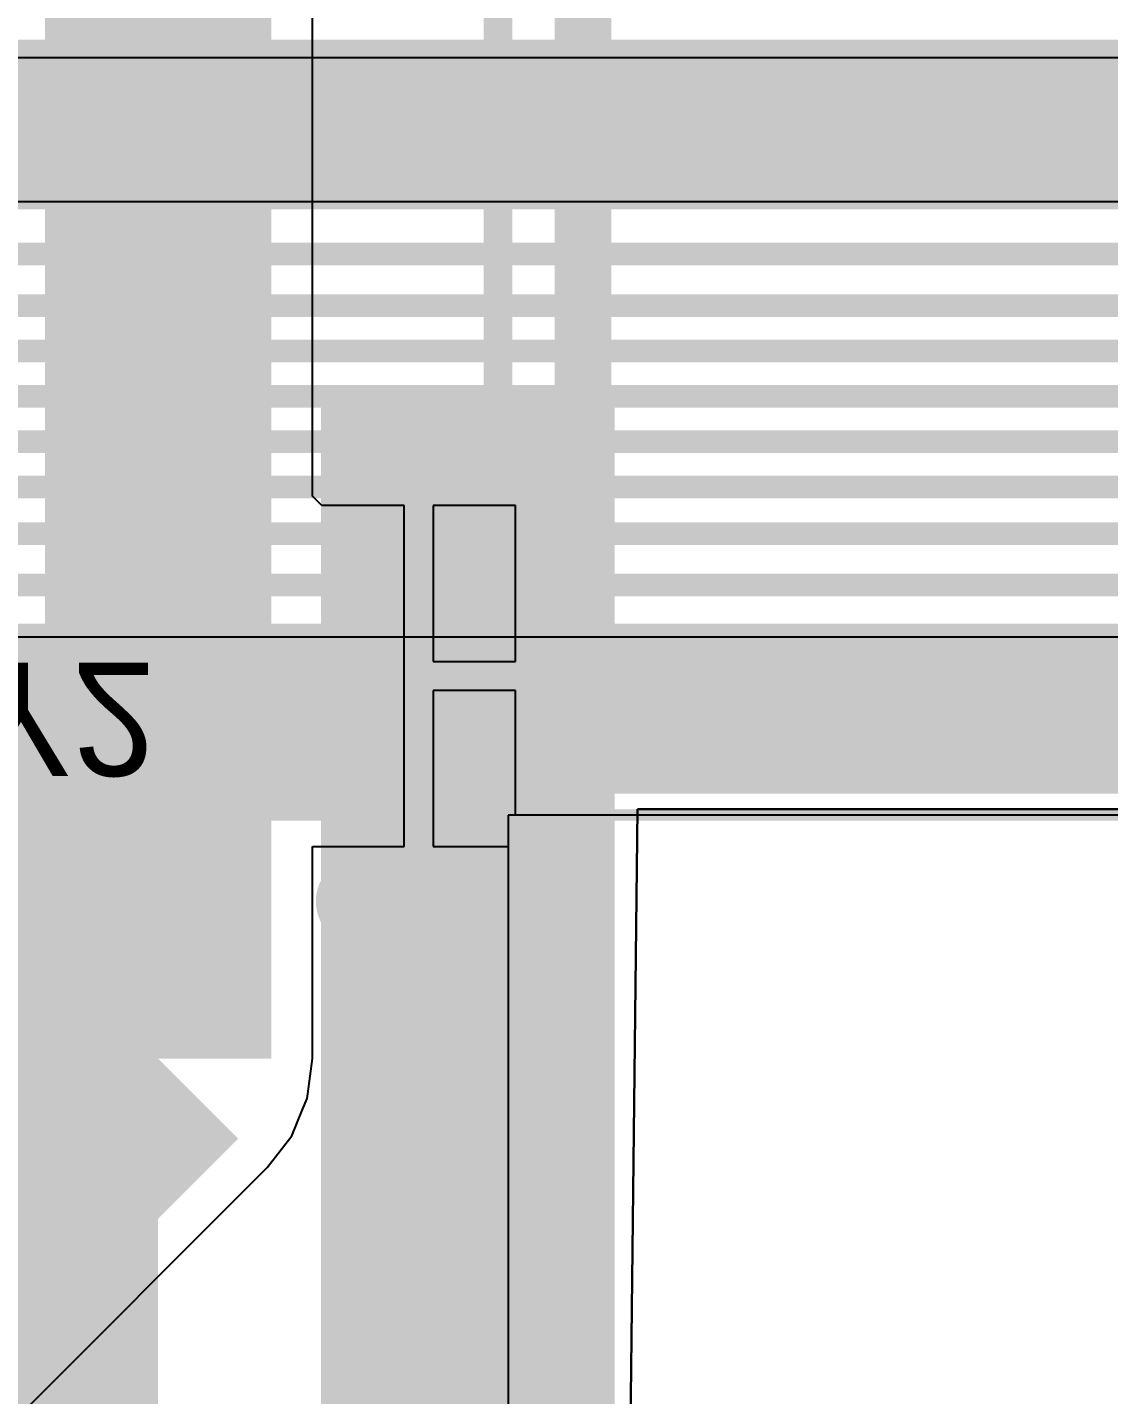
# Model space of a CAD drawing. Extents: x 81 to 196, y 150 to 213.
# Drawn here: x 112.07 to 121.62, y 167.49 to 179.56 of the extents above; entities that cross this region are included whole.
import ezdxf

# ---------------------------------------------------------------- set-up
doc = ezdxf.new("R2010")
doc.units = 0
doc.header["$MEASUREMENT"] = 0
for name, color, linetype in [('BOTTOMLAYER', 5, 'CONTINUOUS'), ('BOTTOMOVERLAY', 54, 'CONTINUOUS'), ('BOTTOMPASTE', 16, 'CONTINUOUS'), ('BOTTOMSOLDER', 6, 'CONTINUOUS'), ('MULTILAYER', 9, 'CONTINUOUS'), ('TOPLAYER', 1, 'CONTINUOUS')]:
    doc.layers.add(name, color=color, linetype=linetype)

msp = doc.modelspace()

# ---------------------------------------------------------------- linework, layer by layer
at = {"layer": 'BOTTOMLAYER'}
for p, q in [((114.58862, 175.424546), (114.58862, 180.7902)), ((114.672974, 175.340193), (114.58862, 175.424546)), ((115.399967, 175.340193), (114.672971, 175.340193)), ((114.672971, 175.340193), (114.672971, 175.340193)), ((114.672971, 175.340193), (114.672974, 175.340193)), ((115.399967, 172.332172), (115.399967, 175.340193)), ((116.380966, 175.340193), (115.653967, 175.340193)), ((115.653967, 175.340193), (115.653967, 173.963183)), ((116.380966, 173.963183), (116.380966, 175.340193)), ((115.653967, 173.963183), (116.380966, 173.963183)), ((116.380966, 173.709183), (115.653967, 173.709183)), ((115.653967, 173.709183), (115.653967, 172.332172)), ((116.380966, 172.608626), (116.380966, 173.709183)), ((116.316374, 172.608626), (116.316374, 149.901026)), ((171.637574, 172.608626), (116.316374, 172.608626)), ((147.17522, 172.608626), (116.380966, 172.608626)), ((114.58862, 170.459024), (114.58862, 172.33217)), ((114.58862, 172.33217), (114.672971, 172.33217)), ((114.672971, 172.33217), (114.672971, 172.332172)), ((114.672971, 172.332172), (115.399967, 172.332172)), ((115.653967, 172.332172), (116.316374, 172.332172)), ((116.316374, 172.332172), (116.316374, 167.135556)), ((114.54762, 170.147602), (114.58862, 170.459024)), ((114.50238, 170.010417), (114.542222, 170.106602)), ((114.542222, 170.106602), (114.54762, 170.147602)), ((114.406195, 169.7782), (114.50238, 170.010417)), ((114.283754, 169.618632), (114.406195, 169.7782)), ((114.189802, 169.496191), (114.283754, 169.618632)), ((111.847231, 167.153623), (114.189802, 169.496191))]:
    msp.add_line(p, q, dxfattribs=at)
at = {"layer": 'BOTTOMLAYER', "const_width": 2.000001}
for points in [[(113.226972, 170.459024), (113.226972, 181.236244)], [(110.626774, 167.858826), (113.226972, 170.459024)]]:
    msp.add_lwpolyline(points, dxfattribs=at)
at = {"layer": 'BOTTOMLAYER', "const_width": 0.299999}
for points in [[(116.214774, 173.449226, 1), (116.214774, 173.749226, 1)], [(115.630574, 172.534826, 1), (115.630574, 172.834826, 1)], [(116.697374, 172.026826, 1), (116.697374, 172.326826, 1)], [(115.020974, 171.696626, 1), (115.020974, 171.996626, 1)], [(115.960774, 171.061626, 1), (115.960774, 171.361626, 1)], [(116.621174, 170.350426, 1), (116.621174, 170.650426, 1)], [(115.503574, 170.299626, 1), (115.503574, 170.599626, 1)], [(116.214774, 169.436026, 1), (116.214774, 169.736026, 1)], [(115.351174, 168.648626, 1), (115.351174, 168.948626, 1)], [(116.214774, 168.521626, 1), (116.214774, 168.821626, 1)], [(116.798974, 167.886626, 1), (116.798974, 168.186626, 1)], [(115.859174, 167.658026, 1), (115.859174, 167.958026, 1)]]:
    msp.add_lwpolyline(points, format="xyb", close=True, dxfattribs=at)
at = {"layer": 'BOTTOMLAYER'}
for points in [[(117.256174, 167.401626), (117.256174, 176.240826), (114.665374, 167.401626), (114.665374, 176.240826)], [(116.126966, 175.086193), (114.926969, 175.086193), (116.126966, 172.586172), (114.926969, 172.586172)]]:
    msp.add_solid(points, dxfattribs=at)
at = {"layer": 'BOTTOMOVERLAY'}
for points, const_width in [([(116.976774, 150.078826), (116.976774, 188.178826)], 0.499999), ([(116.226991, 175.094295), (116.226991, 181.736243)], 0.254), ([(114.701315, 172.736236), (109.752963, 172.736236)], 0.254), ([(171.509075, 172.608626), (103.688076, 172.608626)], 0.1), ([(175.469974, 172.608626), (103.714974, 172.608626)], 0.1)]:
    msp.add_lwpolyline(points, dxfattribs=dict(at, const_width=const_width))
at = {"layer": 'BOTTOMPASTE'}
msp.add_solid([(116.126966, 175.086193), (114.926969, 175.086193), (116.126966, 172.586172), (114.926969, 172.586172)], dxfattribs=at)
at = {"layer": 'BOTTOMSOLDER', "const_width": 0.401599}
for points in [[(114.995574, 178.453026, 1), (114.995574, 178.854626, 1)], [(116.189374, 178.503826, 1), (116.189374, 178.905426, 1)], [(118.729374, 178.453026, 1), (118.729374, 178.854626, 1)], [(120.659774, 178.427626, 1), (120.659774, 178.829226, 1)], [(116.214774, 173.398426, 1), (116.214774, 173.800026, 1)], [(120.354974, 173.296826, 1), (120.354974, 173.698426, 1)], [(117.535574, 173.169826, 1), (117.535574, 173.571426, 1)], [(115.630574, 172.484026, 1), (115.630574, 172.885626, 1)], [(116.697374, 171.976026, 1), (116.697374, 172.377626, 1)], [(115.020974, 171.645826, 1), (115.020974, 172.047426, 1)], [(115.960774, 171.010826, 1), (115.960774, 171.412426, 1)], [(115.503574, 170.248826, 1), (115.503574, 170.650426, 1)], [(116.621174, 170.299626, 1), (116.621174, 170.701226, 1)], [(116.214774, 169.385226, 1), (116.214774, 169.786826, 1)], [(115.351174, 168.597826, 1), (115.351174, 168.999426, 1)], [(116.214774, 168.470826, 1), (116.214774, 168.872426, 1)], [(116.798974, 167.835826, 1), (116.798974, 168.237426, 1)], [(115.859174, 167.607226, 1), (115.859174, 168.008826, 1)]]:
    msp.add_lwpolyline(points, format="xyb", close=True, dxfattribs=at)
at = {"layer": 'BOTTOMSOLDER'}
msp.add_solid([(116.228566, 175.187793), (114.825369, 175.187793), (116.228566, 172.484572), (114.825369, 172.484572)], dxfattribs=at)
at = {"layer": 'MULTILAYER', "const_width": 0.299999}
for points in [[(116.214774, 173.449226, 1), (116.214774, 173.749226, 1)], [(115.630574, 172.534826, 1), (115.630574, 172.834826, 1)]]:
    msp.add_lwpolyline(points, format="xyb", close=True, dxfattribs=at)
at = {"layer": 'TOPLAYER'}
for p, q in [((104.954776, 179.294828), (176.625613, 179.294828)), ((175.447574, 178.020441), (104.746222, 178.020441)), ((102.923691, 174.181811), (171.752326, 174.181811)), ((117.205374, 149.901026), (117.459374, 172.659426)), ((117.459374, 172.659426), (117.288447, 157.344483)), ((117.459374, 172.659426), (172.018574, 172.684826)), ((172.016959, 172.684826), (117.459374, 172.659426))]:
    msp.add_line(p, q, dxfattribs=at)
for points, const_width in [([(137.957174, 178.704626), (105.368974, 178.704626)], 1.5), ([(175.447574, 177.561626), (104.556174, 177.561626)], 0.2), ([(174.888977, 177.104223), (104.251577, 177.104223)], 0.2), ([(174.450776, 176.704224), (103.914976, 176.704224)], 0.2), ([(173.910976, 176.304224), (103.617542, 176.304224)], 0.2), ([(173.396575, 175.904225), (103.451858, 175.904225)], 0.2), ([(172.958374, 175.504226), (103.286174, 175.504226)], 0.2), ([(172.380575, 175.091425), (103.038575, 175.091425)], 0.2), ([(171.942374, 174.640626), (102.923691, 174.640626)], 0.2), ([(171.408974, 173.548426), (104.200574, 173.548426)], 1.5), ([(112.226974, 160.518226), (112.226974, 173.243626)], 2.000001)]:
    msp.add_lwpolyline(points, dxfattribs=dict(at, const_width=const_width))
for points, const_width in [([(116.189374, 178.554626, 1), (116.189374, 178.854626, 1)], 0.299999), ([(114.995574, 178.503826, 1), (114.995574, 178.803826, 1)], 0.299999), ([(118.729374, 178.503826, 1), (118.729374, 178.803826, 1)], 0.299999), ([(120.659774, 178.478426, 1), (120.659774, 178.778426, 1)], 0.299999), ([(114.632057, 173.173425, 1), (114.632057, 173.923427, 1)], 0.749999), ([(114.632057, 173.173425, 1), (114.632057, 173.923427, 1)], 0.749999), ([(114.632057, 173.173425, 1), (114.632057, 173.923427, 1)], 0.749999), ([(114.632057, 173.173425, 1), (114.632057, 173.923427, 1)], 0.749999), ([(114.632057, 173.173425, 1), (114.632057, 173.923427, 1)], 0.749999), ([(114.632057, 173.173425, 1), (114.632057, 173.923427, 1)], 0.749999), ([(116.629091, 173.173425, 1), (116.629091, 173.923427, 1)], 0.749999), ([(116.629091, 173.173425, 1), (116.629091, 173.923427, 1)], 0.749999), ([(116.629091, 173.173425, 1), (116.629091, 173.923427, 1)], 0.749999), ([(116.629091, 173.173425, 1), (116.629091, 173.923427, 1)], 0.749999), ([(116.629091, 173.173425, 1), (116.629091, 173.923427, 1)], 0.749999), ([(116.629091, 173.173425, 1), (116.629091, 173.923427, 1)], 0.749999), ([(116.214774, 173.449226, 1), (116.214774, 173.749226, 1)], 0.299999), ([(115.312376, 172.628024, 1), (115.312376, 173.378025, 1)], 0.749999), ([(115.312376, 172.628024, 1), (115.312376, 173.378025, 1)], 0.749999), ([(115.312376, 172.628024, 1), (115.312376, 173.378025, 1)], 0.749999), ([(115.312376, 172.628024, 1), (115.312376, 173.378025, 1)], 0.749999), ([(115.312376, 172.628024, 1), (115.312376, 173.378025, 1)], 0.749999), ([(115.312376, 172.628024, 1), (115.312376, 173.378025, 1)], 0.749999), ([(115.948773, 172.628024, 1), (115.948773, 173.378025, 1)], 0.749999), ([(115.948773, 172.628024, 1), (115.948773, 173.378025, 1)], 0.749999), ([(115.948773, 172.628024, 1), (115.948773, 173.378025, 1)], 0.749999), ([(115.948773, 172.628024, 1), (115.948773, 173.378025, 1)], 0.749999), ([(115.948773, 172.628024, 1), (115.948773, 173.378025, 1)], 0.749999), ([(115.948773, 172.628024, 1), (115.948773, 173.378025, 1)], 0.749999), ([(120.354974, 173.347626, 1), (120.354974, 173.647626, 1)], 0.299999), ([(117.535574, 173.220626, 1), (117.535574, 173.520626, 1)], 0.299999), ([(115.630574, 172.534826, 1), (115.630574, 172.834826, 1)], 0.299999)]:
    msp.add_lwpolyline(points, format="xyb", close=True, dxfattribs=dict(at, const_width=const_width))
at = {"layer": 'TOPLAYER', "const_width": 1.5}
for points in [[(114.632057, 173.548426, -0.198912), (115.948773, 173.003024)], [(114.632057, 173.548426, -0.198912), (115.948773, 173.003024)], [(114.632057, 173.548426, -0.198912), (115.948773, 173.003024)], [(114.632057, 173.548426, -0.198912), (115.948773, 173.003024)], [(114.632057, 173.548426, -0.198912), (115.948773, 173.003024)], [(114.632057, 173.548426, -0.198912), (115.948773, 173.003024)], [(115.312376, 173.003024, -0.198912), (116.629091, 173.548426)], [(115.312376, 173.003024, -0.198912), (116.629091, 173.548426)], [(115.312376, 173.003024, -0.198912), (116.629091, 173.548426)], [(115.312376, 173.003024, -0.198912), (116.629091, 173.548426)], [(115.312376, 173.003024, -0.198912), (116.629091, 173.548426)], [(115.312376, 173.003024, -0.198912), (116.629091, 173.548426)]]:
    msp.add_lwpolyline(points, format="xyb", dxfattribs=at)

# ---------------------------------------------------------------- texts
at = {"layer": 'BOTTOMOVERLAY', "text_generation_flag": 2}
msp.add_text('PY2', height=1.000001, rotation=180, dxfattribs=at).set_placement((110.677574, 173.954826))

doc.saveas('drawing.dxf')
